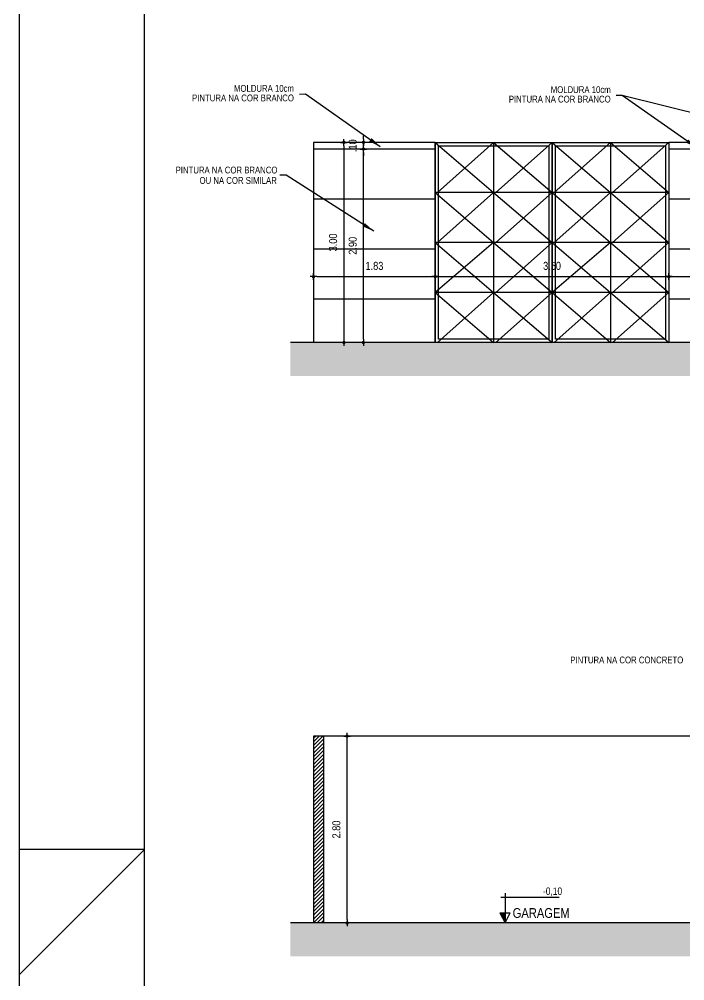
# Model space of a CAD drawing. Header units: millimetres. Extents: x 3955 to 10567, y -112 to 1797.
# Drawn here: x 5238.39 to 5248.36, y 1016.29 to 1030.7 of the extents above; entities that cross this region are included whole.
import ezdxf
from ezdxf.enums import TextEntityAlignment as Align

# ---------------------------------------------------------------- set-up
doc = ezdxf.new("R2010")
doc.units = ezdxf.units.MM
doc.header["$LTSCALE"] = 20
for name, color, linetype in [('COTA', 7, 'Continuous'), ('E-hatch', 8, 'Continuous'), ('E-txt-g', 3, 'Continuous'), ('LAYER1', 2, 'Continuous')]:
    doc.layers.add(name, color=color, linetype=linetype)
doc.layers.add('E-Cta-W', color=7, linetype='Continuous', lineweight=20)
doc.layers.add('E-Txt-W', color=7, linetype='Continuous', lineweight=20)
doc.styles.add('F2', font='ARIALN.TTF')
doc.styles.add('REG60', font='romans.shx', dxfattribs={"width": 0.8, "height": 0.15})
doc.styles.add('REG80', font='romans.shx', dxfattribs={"width": 0.8, "height": 0.2})
doc.styles.get("Standard").update_dxf_attribs({"font": 'arial.ttf'})
doc.dimstyles.new('ARQUITETURA', dxfattribs={"dimtxt": 0.11, "dimasz": 0.05, "dimexe": 0.1, "dimexo": 0, "dimgap": 0.1, "dimtad": 1, "dimzin": 5, "dimdsep": 46, "dimtxsty": 'F2', "dimblk": 'COTA', "dimcen": 0, "dimse1": 1, "dimse2": 1, "dimadec": 0, "dimazin": 0, "dimtfac": 2, "dimtix": 1, "dimtmove": 2, "dimatfit": 3, "dimldrblk": 'COTA', "dimfxl": 1, "dimtolj": 1, "dimtzin": 5, "dimarcsym": 0})
doc.dimstyles.get("Standard").update_dxf_attribs({"dimtxt": 0.18, "dimasz": 0.18, "dimexe": 0.18, "dimexo": 0.0625, "dimgap": 0.09, "dimtad": 0, "dimtih": 1, "dimtoh": 1, "dimdec": 4, "dimzin": 0, "dimdsep": 46, "dimtxsty": 'Standard', "dimcen": 0.09, "dimadec": 0, "dimazin": 0, "dimtfac": 1, "dimtdec": 4, "dimtofl": 0, "dimtmove": 0, "dimatfit": 3, "dimfxl": 1, "dimtolj": 1, "dimtzin": 0, "dimarcsym": 0})

# ---------------------------------------------------------------- blocks, each defined once
blk = doc.blocks.new('TXT-AMB75')
at = {"layer": 'E-txt-g', "style": 'REG80', "width": 0.8, "flags": 8}
blk.add_attdef('TXT', text='', height=0.2, dxfattribs=at).set_placement((0.005, 0.296), align=Align.CENTER)
at = {"layer": 'E-Txt-W', "style": 'REG60', "width": 0.8, "flags": 8}
blk.add_attdef('TXT', text='', height=0.15, dxfattribs=at).set_placement((0.005, 0.027), align=Align.CENTER)
blk = doc.blocks.new('COTA')
at = {"layer": 'COTA'}
for p, q in [((-1, 0), (1, 0)), ((0, 1), (0, -1))]:
    blk.add_line(p, q, dxfattribs=at)
at = {"layer": 'COTA', "const_width": 0.5}
blk.add_lwpolyline([(-0.25, 0, 1), (0.25, 0, 1)], format="xyb", close=True, dxfattribs=at)
blk = doc.blocks.new('*D389')
at = {"color": 0, "lineweight": -2}
blk.add_line((5243.305, 1017.206), (5243.305, 1019.906), dxfattribs=at)
at = {"color": 0, "lineweight": -2, "xscale": 0.05, "yscale": 0.05, "zscale": 0.05}
for p, rotation in [((5243.305, 1019.956), 90), ((5243.305, 1017.156), 270)]:
    blk.add_blockref('COTA', p, dxfattribs=dict(at, rotation=rotation))
at = {"color": 0, "insert": (5243.144, 1018.556), "char_height": 0.12, "attachment_point": 5, "rotation": 90, "style": 'F2'}
blk.add_mtext('\\A1;2.80', dxfattribs=at)
blk = doc.blocks.new('*D421')
at = {"color": 0, "lineweight": -2}
blk.add_line((5242.851, 1026.844), (5244.576, 1026.844), dxfattribs=at)
at = {"color": 0, "lineweight": -2, "xscale": 0.05, "yscale": 0.05, "zscale": 0.05, "rotation": 180}
blk.add_blockref('COTA', (5242.801, 1026.844), dxfattribs=at)
at = {"color": 0, "lineweight": -2, "xscale": 0.05, "yscale": 0.05, "zscale": 0.05}
blk.add_blockref('COTA', (5244.626, 1026.844), dxfattribs=at)
at = {"color": 0, "insert": (5243.714, 1027.005), "char_height": 0.12, "attachment_point": 5, "style": 'F2'}
blk.add_mtext('\\A1;1.83', dxfattribs=at)
blk = doc.blocks.new('*D422')
at = {"color": 0, "lineweight": -2}
blk.add_line((5244.676, 1026.844), (5248.076, 1026.844), dxfattribs=at)
at = {"color": 0, "lineweight": -2, "xscale": 0.05, "yscale": 0.05, "zscale": 0.05, "rotation": 180}
blk.add_blockref('COTA', (5244.626, 1026.844), dxfattribs=at)
at = {"color": 0, "lineweight": -2, "xscale": 0.05, "yscale": 0.05, "zscale": 0.05}
blk.add_blockref('COTA', (5248.126, 1026.844), dxfattribs=at)
at = {"color": 0, "insert": (5246.376, 1027.005), "char_height": 0.12, "attachment_point": 5, "style": 'F2'}
blk.add_mtext('\\A1;3.50', dxfattribs=at)
blk = doc.blocks.new('*D423')
at = {"color": 0, "lineweight": -2}
blk.add_line((5248.176, 1026.844), (5249.901, 1026.844), dxfattribs=at)
at = {"color": 0, "lineweight": -2, "xscale": 0.05, "yscale": 0.05, "zscale": 0.05, "rotation": 180}
blk.add_blockref('COTA', (5248.126, 1026.844), dxfattribs=at)
at = {"color": 0, "lineweight": -2, "xscale": 0.05, "yscale": 0.05, "zscale": 0.05}
blk.add_blockref('COTA', (5249.951, 1026.844), dxfattribs=at)
at = {"color": 0, "insert": (5249.039, 1027.005), "char_height": 0.12, "attachment_point": 5, "style": 'F2'}
blk.add_mtext('\\A1;1.82', dxfattribs=at)
blk = doc.blocks.new('*D430')
at = {"color": 0, "lineweight": -2}
blk.add_line((5243.256, 1028.807), (5243.256, 1025.907), dxfattribs=at)
at = {"color": 0, "lineweight": -2, "xscale": 0.05, "yscale": 0.05, "zscale": 0.05}
for p, rotation in [((5243.256, 1028.857), 90), ((5243.256, 1025.857), 270)]:
    blk.add_blockref('COTA', p, dxfattribs=dict(at, rotation=rotation))
at = {"color": 0, "insert": (5243.095, 1027.357), "char_height": 0.12, "attachment_point": 5, "rotation": 90, "style": 'F2'}
blk.add_mtext('\\A1;3.00', dxfattribs=at)
blk = doc.blocks.new('*D431')
at = {"color": 0, "lineweight": -2}
blk.add_line((5243.55, 1025.907), (5243.55, 1028.707), dxfattribs=at)
at = {"color": 0, "lineweight": -2, "xscale": 0.05, "yscale": 0.05, "zscale": 0.05}
for p, rotation in [((5243.55, 1028.757), 90), ((5243.55, 1025.857), 270)]:
    blk.add_blockref('COTA', p, dxfattribs=dict(at, rotation=rotation))
at = {"color": 0, "insert": (5243.389, 1027.307), "char_height": 0.12, "attachment_point": 5, "rotation": 90, "style": 'F2'}
blk.add_mtext('\\A1;2.90', dxfattribs=at)
blk = doc.blocks.new('*D432')
at = {"color": 0, "lineweight": -2}
for p, q in [((5243.55, 1028.907), (5243.55, 1028.957)), ((5243.55, 1028.757), (5243.55, 1028.857)), ((5243.55, 1028.707), (5243.55, 1028.657))]:
    blk.add_line(p, q, dxfattribs=at)
at = {"color": 0, "lineweight": -2, "xscale": 0.05, "yscale": 0.05, "zscale": 0.05}
for p, rotation in [((5243.55, 1028.857), 270), ((5243.55, 1028.757), 90)]:
    blk.add_blockref('COTA', p, dxfattribs=dict(at, rotation=rotation))
at = {"color": 0, "insert": (5243.389, 1028.807), "char_height": 0.12, "attachment_point": 5, "rotation": 90, "style": 'F2'}
blk.add_mtext('\\A1;.10', dxfattribs=at)

msp = doc.modelspace()

# ---------------------------------------------------------------- hatches: boundary and pattern name
at = {"layer": 'E-hatch'}
h = msp.add_hatch(dxfattribs=at)
h.set_pattern_fill('ANSI38', color=256, scale=0.02, style=0)
h.set_pattern_definition([(45, (0, 1.9914), (-0.0449012806, 0.0449012806), []), (135, (0, 1.9914), (-0.1347038418, 0.0449012806), [0.15875, -0.09525])])
h.paths.add_polyline_path([(5257.112, 1025.857), (5242.454, 1025.857), (5242.454, 1025.357), (5257.112, 1025.357)])
h = msp.add_hatch(dxfattribs=at)
h.set_pattern_fill('_USER', color=256, scale=0.04, angle=45, style=0, pattern_type=0)
h.set_pattern_definition([(45, (0, -0.143854), (-0.02828427125, 0.02828427125), [])])
h.paths.add_polyline_path([(5249.801, 1017.156), (5249.951, 1017.156), (5249.951, 1019.956), (5249.801, 1019.956)])
h.paths.add_polyline_path([(5256.651, 1017.156), (5256.801, 1017.156), (5256.801, 1019.956), (5256.651, 1019.956)])
h.paths.add_polyline_path([(5242.951, 1019.956), (5242.801, 1019.956), (5242.801, 1017.156), (5242.951, 1017.156)])
h = msp.add_hatch(dxfattribs=at)
h.set_pattern_fill('ANSI38', color=256, scale=0.02, style=0)
h.set_pattern_definition([(45, (0, -0.143854), (-0.0449012806, 0.0449012806), []), (135, (0, -0.143854), (-0.1347038418, 0.0449012806), [0.15875, -0.09525])])
h.paths.add_polyline_path([(5257.112, 1017.156), (5242.454, 1017.156), (5242.454, 1016.656), (5257.112, 1016.656)])

# ---------------------------------------------------------------- linework, layer by layer
at = {"color": 5}
for p, q in [((5242.801, 1028.857), (5242.801, 1025.857)), ((5244.626, 1028.857), (5242.801, 1028.857)), ((5244.626, 1028.757), (5242.801, 1028.757)), ((5244.626, 1028.857), (5244.626, 1025.857)), ((5249.951, 1028.857), (5248.126, 1028.857)), ((5248.126, 1028.857), (5248.126, 1025.857)), ((5249.951, 1028.757), (5248.126, 1028.757))]:
    msp.add_line(p, q, dxfattribs=at)
at = {"color": 8}
for p, q in [((5244.626, 1028.857), (5245.501, 1028.107)), ((5245.501, 1028.857), (5244.657, 1028.107)), ((5245.501, 1028.857), (5245.501, 1025.857)), ((5245.501, 1028.857), (5246.376, 1028.107)), ((5246.376, 1028.857), (5245.532, 1028.107)), ((5246.376, 1028.857), (5247.251, 1028.107)), ((5247.251, 1028.857), (5246.407, 1028.107)), ((5247.251, 1028.857), (5247.251, 1025.857)), ((5247.251, 1028.857), (5248.126, 1028.107)), ((5248.126, 1028.857), (5247.282, 1028.107)), ((5246.376, 1028.107), (5244.626, 1028.107)), ((5244.626, 1028.107), (5245.501, 1027.357)), ((5245.501, 1028.107), (5244.657, 1027.357)), ((5245.501, 1028.107), (5246.376, 1027.357)), ((5246.376, 1028.107), (5245.532, 1027.357)), ((5248.126, 1028.107), (5246.376, 1028.107)), ((5246.376, 1028.107), (5247.251, 1027.357)), ((5247.251, 1028.107), (5246.407, 1027.357)), ((5247.251, 1028.107), (5248.126, 1027.357)), ((5248.126, 1028.107), (5247.282, 1027.357)), ((5244.626, 1028.007), (5242.801, 1028.007)), ((5249.951, 1028.007), (5248.126, 1028.007)), ((5246.376, 1027.357), (5244.626, 1027.357)), ((5245.501, 1027.357), (5244.626, 1026.607)), ((5244.626, 1027.357), (5245.501, 1026.607)), ((5245.501, 1027.357), (5246.376, 1026.607)), ((5246.376, 1027.357), (5245.532, 1026.607)), ((5248.126, 1027.357), (5246.376, 1027.357)), ((5247.251, 1027.357), (5246.376, 1026.607)), ((5246.376, 1027.357), (5247.251, 1026.607)), ((5247.251, 1027.357), (5248.126, 1026.607)), ((5248.126, 1027.357), (5247.282, 1026.607)), ((5244.626, 1027.257), (5242.801, 1027.257)), ((5249.951, 1027.257), (5248.126, 1027.257)), ((5246.376, 1026.607), (5244.626, 1026.607)), ((5244.626, 1026.607), (5245.501, 1025.857)), ((5245.501, 1026.607), (5244.657, 1025.857)), ((5245.501, 1026.607), (5246.376, 1025.857)), ((5246.376, 1026.607), (5245.532, 1025.857)), ((5248.126, 1026.607), (5246.376, 1026.607)), ((5246.376, 1026.607), (5247.251, 1025.857)), ((5247.251, 1026.607), (5246.407, 1025.857)), ((5247.251, 1026.607), (5248.126, 1025.857)), ((5248.126, 1026.607), (5247.282, 1025.857)), ((5244.626, 1026.507), (5242.801, 1026.507)), ((5249.951, 1026.507), (5248.126, 1026.507)), ((5249.801, 1019.956), (5242.951, 1019.956))]:
    msp.add_line(p, q, dxfattribs=at)
at = {"color": 1}
for p, q in [((5257.112, 1025.857), (5242.454, 1025.857)), ((5242.801, 1019.956), (5242.801, 1017.156)), ((5242.951, 1019.956), (5242.801, 1019.956)), ((5242.951, 1019.956), (5242.951, 1017.156)), ((5257.112, 1017.156), (5242.454, 1017.156))]:
    msp.add_line(p, q, dxfattribs=at)
at = {"color": 2}
for q in [(5238.391, 1016.38), (5238.391, 1018.255)]:
    msp.add_line((5240.266, 1018.255), q, dxfattribs=at)
for p, q in [((5245.61, 1017.542), (5246.484, 1017.542)), ((5245.672, 1017.6), (5245.672, 1017.156)), ((5245.595, 1017.308), (5245.672, 1017.156)), ((5245.595, 1017.308), (5245.748, 1017.308)), ((5245.672, 1017.156), (5245.748, 1017.308))]:
    msp.add_line(p, q)
msp.add_lwpolyline([(5238.391, 995.98), (5304.268, 995.98), (5304.268, 1040.53), (5238.391, 1040.53)], close=True, dxfattribs=at)
at = {"color": 1}
msp.add_lwpolyline([(5240.266, 1039.78), (5303.518, 1039.78), (5303.518, 996.73), (5240.266, 996.73)], close=True, dxfattribs=at)
at = {"color": 7}
for points in [[(5244.626, 1028.857), (5246.376, 1028.857), (5246.376, 1025.857), (5244.626, 1025.857)], [(5244.676, 1028.807), (5246.326, 1028.807), (5246.326, 1025.907), (5244.676, 1025.907)], [(5246.376, 1028.857), (5248.126, 1028.857), (5248.126, 1025.857), (5246.376, 1025.857)], [(5246.426, 1028.807), (5248.076, 1028.807), (5248.076, 1025.907), (5246.426, 1025.907)]]:
    msp.add_lwpolyline(points, close=True, dxfattribs=at)
msp.add_solid([(5245.595, 1017.308), (5245.672, 1017.308), (5245.672, 1017.156)])

# ---------------------------------------------------------------- block references
ref = msp.add_blockref('TXT-AMB75', (5246.209, 1017.016), dxfattribs=dict(xscale=0.7290000000000001, yscale=0.7290000000000001, zscale=0.7290000000000001))
ref.add_attrib('TXT', 'GARAGEM', dxfattribs={"layer": 'E-txt-g', "color": 2, "height": 0.1458, "style": 'F2'}).set_placement((5246.213, 1017.232), align=Align.CENTER)

# ---------------------------------------------------------------- texts
at = {"color": 7, "style": 'F2'}
msp.add_text('-0,10', height=0.11, dxfattribs=at).set_placement((5246.24, 1017.577))
at = {"layer": 'LAYER1', "color": 7, "linetype": 'Continuous', "style": 'F2'}
for s, p in [('MOLDURA 10cm', (5241.609, 1029.717)), ('MOLDURA 10cm', (5246.356, 1029.698)), ('PINTURA NA COR BRANCO', (5240.981, 1029.574)), ('PINTURA NA COR BRANCO', (5245.728, 1029.556)), ('PINTURA NA COR BRANCO', (5240.734, 1028.493)), ('OU NA COR SIMILAR', (5241.093, 1028.337)), ('PINTURA NA COR CONCRETO', (5246.648, 1021.149))]:
    msp.add_text(s, height=0.10166, dxfattribs=at).set_placement(p, align=Align.TOP_LEFT)

# ---------------------------------------------------------------- dimensions: what is measured, and where the dimension line sits
at = {"color": 4}
for base, p1, p2, picture, middle in [((5243.55, 1028.857), (5242.801, 1028.757), (5243.55, 1028.857), '*D432', (5243.389, 1028.807)), ((5243.256, 1025.857), (5242.801, 1028.857), (5242.801, 1025.857), '*D430', (5243.095, 1027.357)), ((5243.55, 1028.757), (5242.801, 1025.857), (5242.801, 1028.757), '*D431', (5243.389, 1027.307)), ((5243.305, 1019.956), (5242.951, 1017.156), (5242.951, 1019.956), '*D389', (5243.144, 1018.556))]:
    dim = msp.add_linear_dim(base=base, p1=p1, p2=p2, angle=90, dimstyle='ARQUITETURA', override={"dimtxt": 0.12, "dimfxl": 0.1, "dimfxlon": 1}, dxfattribs=at)
    dim.commit()
    dim.dimension.update_dxf_attribs({"geometry": picture, "text_midpoint": middle})
for base, p1, p2, picture, middle in [((5244.626129592, 1026.844041899), (5242.801129592, 1027.256527785), (5244.626129592, 1027.256527785), '*D421', (5243.713629592, 1027.005310658)), ((5248.126, 1026.844), (5244.626, 1027.257), (5248.126, 1025.857), '*D422', (5246.376, 1027.005)), ((5249.9511296, 1026.8440419), (5248.1261297, 1025.8565278), (5249.9511296, 1025.9565278), '*D423', (5249.0386297, 1027.0053107))]:
    dim = msp.add_linear_dim(base=base, p1=p1, p2=p2, dimstyle='ARQUITETURA', override={"dimtxt": 0.12, "dimfxl": 0.1, "dimfxlon": 1}, dxfattribs=at)
    dim.commit()
    dim.dimension.update_dxf_attribs({"geometry": picture, "text_midpoint": middle})

# ---------------------------------------------------------------- leaders
at = {"layer": 'E-Cta-W', "color": 4}
for points in [[(5243.801, 1028.792), (5242.682, 1029.578), (5242.589, 1029.577)], [(5248.548, 1028.774), (5247.429, 1029.56), (5247.337, 1029.558)], [(5250.395, 1028.825), (5247.429, 1029.56), (5247.337, 1029.558)], [(5243.706, 1027.525), (5242.391, 1028.367), (5242.298, 1028.365)]]:
    msp.add_leader(points, dimstyle='Standard', dxfattribs=at)

doc.saveas('drawing.dxf')
